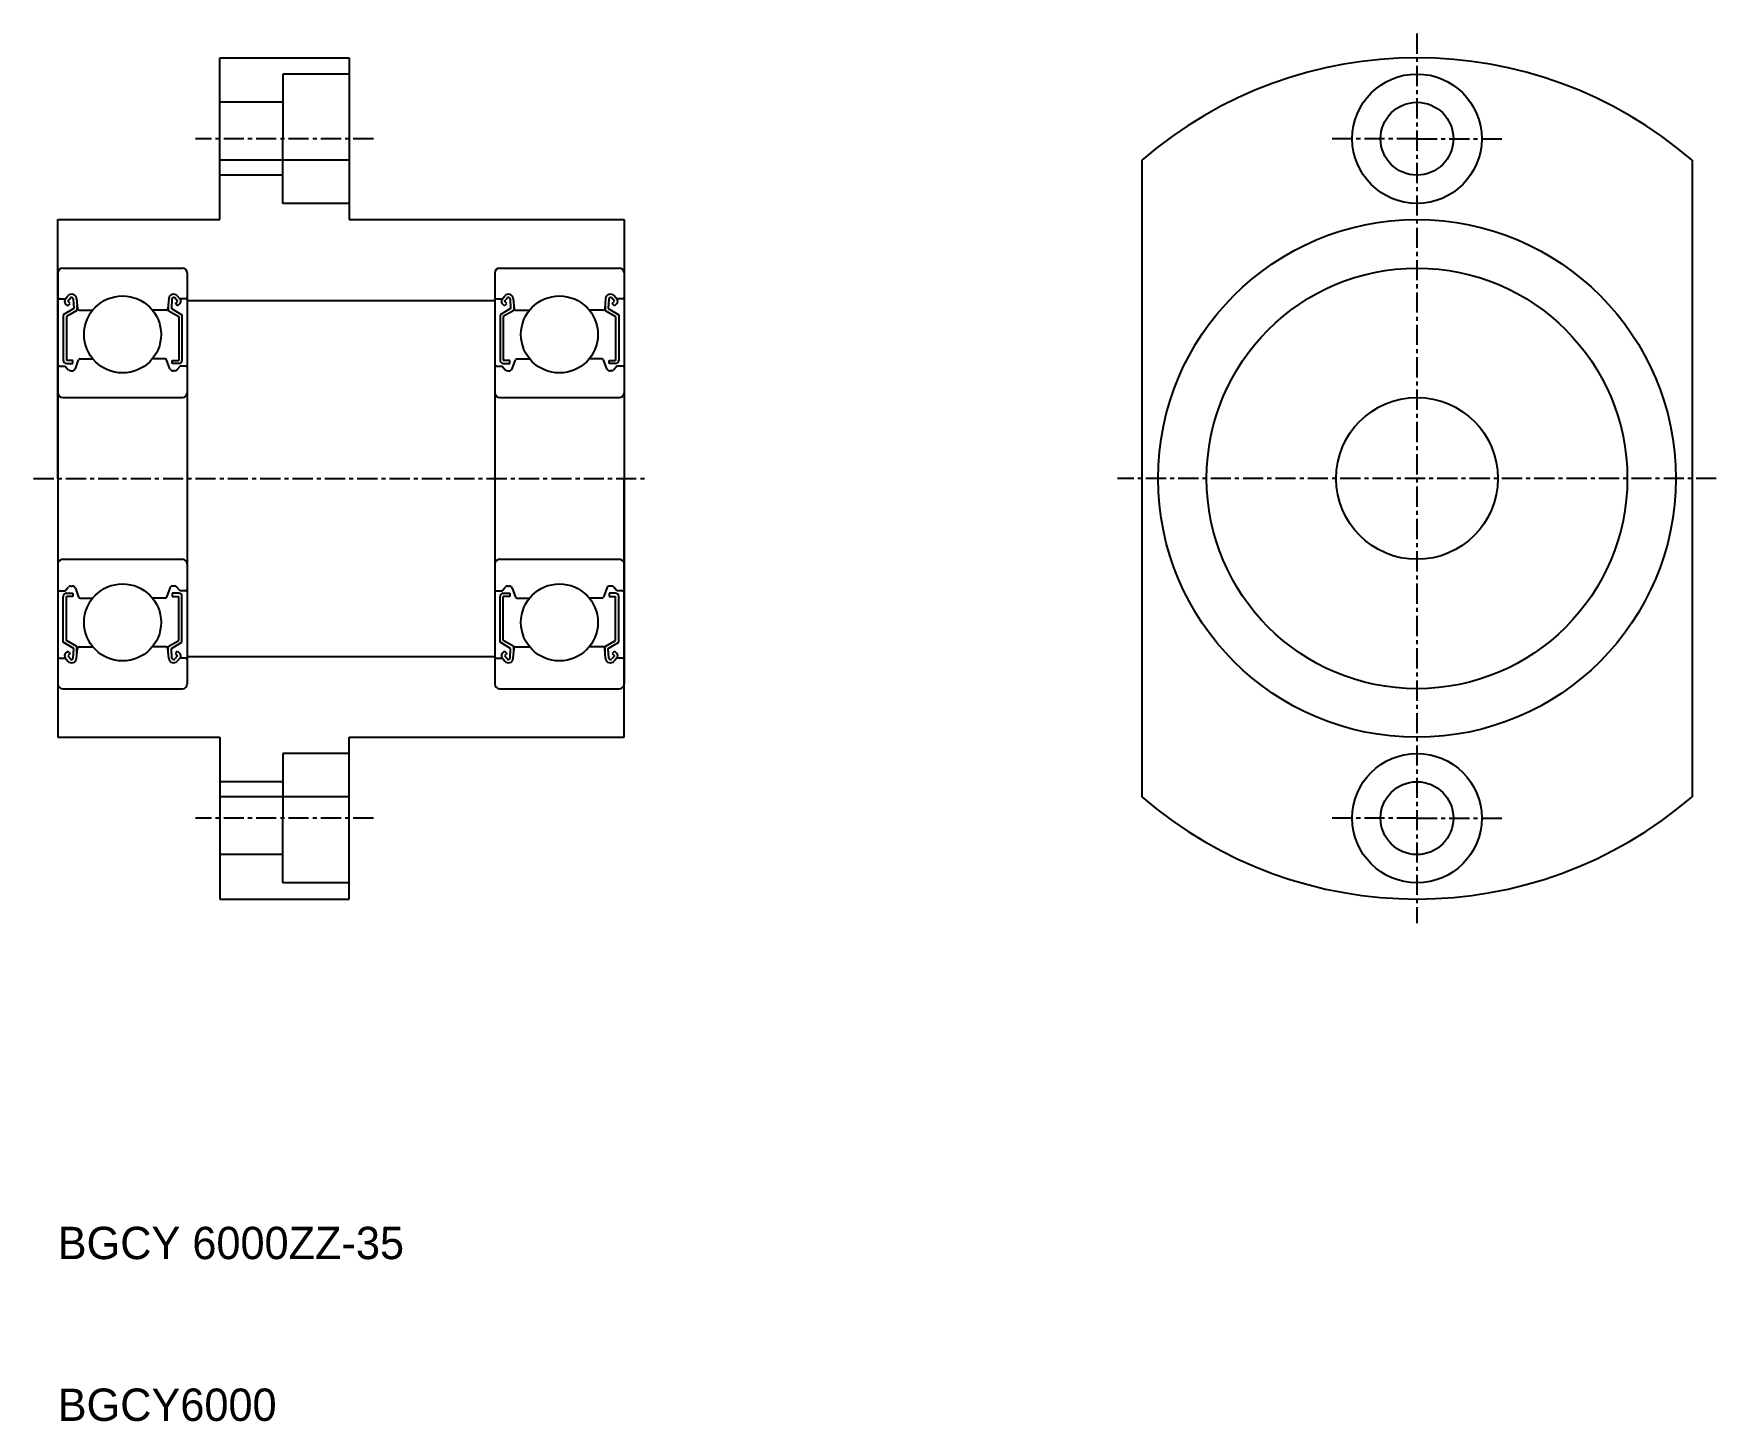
# Model space of a CAD drawing. Extents: x 114 to 218, y 63 to 149.
import ezdxf

# ---------------------------------------------------------------- set-up
doc = ezdxf.new("R2010")
doc.units = 0
doc.linetypes.add('CENTER', pattern=[2, 1.25, -0.25, 0.25, -0.25])
doc.linetypes.add('DASHED', pattern=[19.05, 12.7, -6.35])
doc.layers.get('0').update_dxf_attribs({"linetype": 'CONTINUOUS'})
doc.layers.add('CENTER', color=1, linetype='CENTER')

msp = doc.modelspace()

# ---------------------------------------------------------------- linework, layer by layer
for p, q in [((125.4, 147.51), (133.4, 147.51)), ((125.4, 137.51), (125.4, 147.51)), ((133.4, 147.51), (133.4, 137.51)), ((133.4, 141.18), (125.4, 141.18)), ((182.4, 141.18), (182.4, 101.83)), ((216.4, 141.18), (216.4, 101.83)), ((115.4, 121.51), (115.4, 137.51)), ((115.4, 137.51), (125.4, 137.51)), ((133.4, 137.51), (150.4, 137.51)), ((150.4, 137.51), (150.4, 121.51)), ((115.4, 134.21), (115.4, 108.81)), ((115.7, 134.51), (123.1, 134.51)), ((123.4, 134.21), (123.4, 108.81)), ((142.4, 134.21), (142.4, 108.81)), ((142.7, 134.51), (150.1, 134.51)), ((150.4, 134.21), (150.4, 108.81)), ((115.5, 132.61), (115.86, 132.61)), ((115.85, 132.59), (116.02, 132.8)), ((116.01, 132.18), (115.86, 132.32)), ((116.01, 132.46), (116.18, 132.67)), ((116.15, 132.32), (116.01, 132.46)), ((116.01, 132.18), (116.15, 132.32)), ((116.35, 132.61), (116.38, 132.01)), ((116.55, 132.63), (116.61, 132)), ((116.58, 132.25), (116.58, 131.89)), ((122.25, 132.63), (122.2, 132)), ((122.22, 132.25), (122.22, 131.89)), ((122.45, 132.61), (122.42, 132.01)), ((122.8, 132.46), (122.63, 132.67)), ((122.66, 132.32), (122.8, 132.46)), ((122.8, 132.18), (122.66, 132.32)), ((122.95, 132.59), (122.78, 132.8)), ((122.8, 132.18), (122.94, 132.32)), ((123.3, 132.61), (122.94, 132.61)), ((142.5, 132.61), (142.86, 132.61)), ((142.85, 132.59), (143.02, 132.8)), ((143.01, 132.18), (142.86, 132.32)), ((143.01, 132.46), (143.18, 132.67)), ((143.15, 132.32), (143.01, 132.46)), ((143.01, 132.18), (143.15, 132.32)), ((143.35, 132.61), (143.38, 132.01)), ((143.55, 132.63), (143.61, 132)), ((143.58, 132.25), (143.58, 131.89)), ((149.25, 132.63), (149.2, 132)), ((149.22, 132.25), (149.22, 131.89)), ((149.45, 132.61), (149.42, 132.01)), ((149.8, 132.46), (149.63, 132.67)), ((149.66, 132.32), (149.8, 132.46)), ((149.8, 132.18), (149.66, 132.32)), ((149.95, 132.59), (149.78, 132.8)), ((149.8, 132.18), (149.94, 132.32)), ((150.3, 132.61), (149.94, 132.61)), ((116.38, 132.01), (115.73, 131.63)), ((115.73, 131.63), (115.73, 128.81)), ((116.58, 131.89), (115.93, 131.52)), ((115.93, 131.52), (115.93, 128.81)), ((116.71, 131.91), (117.55, 131.91)), ((122.1, 131.91), (121.25, 131.91)), ((122.22, 131.89), (122.87, 131.52)), ((122.42, 132.01), (123.07, 131.63)), ((122.87, 131.52), (122.87, 128.81)), ((123.07, 131.63), (123.07, 128.81)), ((143.38, 132.01), (142.73, 131.63)), ((142.73, 131.63), (142.73, 128.81)), ((143.58, 131.89), (142.93, 131.52)), ((142.93, 131.52), (142.93, 128.81)), ((143.71, 131.91), (144.55, 131.91)), ((149.1, 131.91), (148.25, 131.91)), ((149.22, 131.89), (149.87, 131.52)), ((149.42, 132.01), (150.07, 131.63)), ((149.87, 131.52), (149.87, 128.81)), ((150.07, 131.63), (150.07, 128.81)), ((115.5, 128.46), (115.85, 128.46)), ((115.85, 128.46), (116.04, 128.23)), ((116.33, 128.81), (115.93, 128.81)), ((115.93, 128.61), (116.33, 128.61)), ((116.2, 128.16), (116.29, 128.16)), ((116.33, 128.61), (116.33, 128.81)), ((116.48, 128.29), (116.68, 128.84)), ((116.78, 128.91), (117.55, 128.91)), ((122.03, 128.91), (121.25, 128.91)), ((122.32, 128.29), (122.12, 128.84)), ((122.47, 128.61), (122.47, 128.81)), ((122.47, 128.81), (122.87, 128.81)), ((122.87, 128.61), (122.47, 128.61)), ((122.61, 128.16), (122.51, 128.16)), ((122.95, 128.46), (122.76, 128.23)), ((123.3, 128.46), (122.95, 128.46)), ((142.5, 128.46), (142.85, 128.46)), ((142.85, 128.46), (143.04, 128.23)), ((143.33, 128.81), (142.93, 128.81)), ((142.93, 128.61), (143.33, 128.61)), ((143.2, 128.16), (143.29, 128.16)), ((143.33, 128.61), (143.33, 128.81)), ((143.48, 128.29), (143.68, 128.84)), ((143.78, 128.91), (144.55, 128.91)), ((149.03, 128.91), (148.25, 128.91)), ((149.32, 128.29), (149.12, 128.84)), ((149.47, 128.61), (149.47, 128.81)), ((149.47, 128.81), (149.87, 128.81)), ((149.87, 128.61), (149.47, 128.61)), ((149.61, 128.16), (149.51, 128.16)), ((149.95, 128.46), (149.76, 128.23)), ((150.3, 128.46), (149.95, 128.46)), ((115.7, 126.51), (123.1, 126.51)), ((142.7, 126.51), (150.1, 126.51)), ((115.4, 121.51), (115.4, 105.51)), ((150.4, 105.51), (150.4, 121.51)), ((115.7, 116.51), (123.1, 116.51)), ((142.7, 116.51), (150.1, 116.51)), ((115.5, 114.56), (115.85, 114.56)), ((115.85, 114.56), (116.04, 114.78)), ((115.93, 114.41), (116.33, 114.41)), ((116.2, 114.86), (116.29, 114.86)), ((116.33, 114.41), (116.33, 114.21)), ((116.48, 114.72), (116.68, 114.17)), ((122.32, 114.72), (122.12, 114.17)), ((122.47, 114.41), (122.47, 114.21)), ((122.87, 114.41), (122.47, 114.41)), ((122.61, 114.86), (122.51, 114.86)), ((122.95, 114.56), (122.76, 114.78)), ((123.3, 114.56), (122.95, 114.56)), ((142.5, 114.56), (142.85, 114.56)), ((142.85, 114.56), (143.04, 114.78)), ((142.93, 114.41), (143.33, 114.41)), ((143.2, 114.86), (143.29, 114.86)), ((143.33, 114.41), (143.33, 114.21)), ((143.48, 114.72), (143.68, 114.17)), ((149.32, 114.72), (149.12, 114.17)), ((149.47, 114.41), (149.47, 114.21)), ((149.87, 114.41), (149.47, 114.41)), ((149.61, 114.86), (149.51, 114.86)), ((149.95, 114.56), (149.76, 114.78)), ((150.3, 114.56), (149.95, 114.56)), ((115.73, 111.38), (115.73, 114.21)), ((115.93, 111.5), (115.93, 114.21)), ((116.33, 114.21), (115.93, 114.21)), ((116.78, 114.11), (117.55, 114.11)), ((122.03, 114.11), (121.25, 114.11)), ((122.47, 114.21), (122.87, 114.21)), ((122.87, 111.5), (122.87, 114.21)), ((123.07, 111.38), (123.07, 114.21)), ((142.73, 111.38), (142.73, 114.21)), ((142.93, 111.5), (142.93, 114.21)), ((143.33, 114.21), (142.93, 114.21)), ((143.78, 114.11), (144.55, 114.11)), ((149.03, 114.11), (148.25, 114.11)), ((149.47, 114.21), (149.87, 114.21)), ((149.87, 111.5), (149.87, 114.21)), ((150.07, 111.38), (150.07, 114.21)), ((116.38, 111), (115.73, 111.38)), ((116.58, 111.12), (115.93, 111.5)), ((122.22, 111.12), (122.87, 111.5)), ((122.42, 111), (123.07, 111.38)), ((143.38, 111), (142.73, 111.38)), ((143.58, 111.12), (142.93, 111.5)), ((149.22, 111.12), (149.87, 111.5)), ((149.42, 111), (150.07, 111.38)), ((115.5, 110.41), (115.86, 110.41)), ((115.85, 110.42), (116.02, 110.21)), ((116.01, 110.83), (115.86, 110.69)), ((116.01, 110.83), (116.15, 110.69)), ((116.15, 110.69), (116.01, 110.55)), ((116.01, 110.55), (116.18, 110.35)), ((116.35, 110.4), (116.38, 111)), ((116.55, 110.38), (116.61, 111.01)), ((116.58, 110.76), (116.58, 111.12)), ((116.71, 111.11), (117.55, 111.11)), ((122.1, 111.11), (121.25, 111.11)), ((122.25, 110.38), (122.2, 111.01)), ((122.22, 110.76), (122.22, 111.12)), ((122.45, 110.4), (122.42, 111)), ((122.8, 110.55), (122.63, 110.35)), ((122.8, 110.83), (122.66, 110.69)), ((122.66, 110.69), (122.8, 110.55)), ((122.95, 110.42), (122.78, 110.21)), ((122.8, 110.83), (122.94, 110.69)), ((123.3, 110.41), (122.94, 110.41)), ((142.5, 110.41), (142.86, 110.41)), ((142.85, 110.42), (143.02, 110.21)), ((143.01, 110.83), (142.86, 110.69)), ((143.01, 110.83), (143.15, 110.69)), ((143.15, 110.69), (143.01, 110.55)), ((143.01, 110.55), (143.18, 110.35)), ((143.35, 110.4), (143.38, 111)), ((143.55, 110.38), (143.61, 111.01)), ((143.58, 110.76), (143.58, 111.12)), ((143.71, 111.11), (144.55, 111.11)), ((149.1, 111.11), (148.25, 111.11)), ((149.25, 110.38), (149.2, 111.01)), ((149.22, 110.76), (149.22, 111.12)), ((149.45, 110.4), (149.42, 111)), ((149.8, 110.55), (149.63, 110.35)), ((149.8, 110.83), (149.66, 110.69)), ((149.66, 110.69), (149.8, 110.55)), ((149.95, 110.42), (149.78, 110.21)), ((149.8, 110.83), (149.94, 110.69)), ((150.3, 110.41), (149.94, 110.41)), ((115.7, 108.51), (123.1, 108.51)), ((142.7, 108.51), (150.1, 108.51)), ((115.4, 105.51), (125.4, 105.51)), ((125.4, 105.51), (125.4, 95.51)), ((133.4, 105.51), (150.4, 105.51)), ((133.4, 95.51), (133.4, 105.51)), ((133.4, 101.83), (125.4, 101.83)), ((125.4, 95.51), (133.4, 95.51))]:
    msp.add_line(p, q)
at = {"color": 3, "linetype": 'DASHED'}
for p, q in [((129.3, 146.51), (129.3, 142.51)), ((133.4, 146.51), (129.3, 146.51)), ((129.3, 144.76), (125.4, 144.76)), ((129.3, 138.51), (129.3, 142.51)), ((129.3, 140.26), (125.4, 140.26)), ((133.4, 138.51), (129.3, 138.51)), ((129.3, 104.51), (129.3, 100.51)), ((133.4, 104.51), (129.3, 104.51)), ((129.3, 102.76), (125.4, 102.76)), ((129.3, 96.51), (129.3, 100.51)), ((129.3, 98.26), (125.4, 98.26)), ((133.4, 96.51), (129.3, 96.51))]:
    msp.add_line(p, q, dxfattribs=at)
at = {"color": 7, "linetype": 'CONTINUOUS'}
for p, q in [((123.4, 132.51), (142.4, 132.51)), ((123.4, 110.51), (142.4, 110.51))]:
    msp.add_line(p, q, dxfattribs=at)
for centre, radius in [((199.4, 142.51), 4), ((199.4, 142.51), 2.25), ((199.4, 121.51), 16), ((199.4, 121.51), 13), ((119.4, 130.41), 2.38), ((146.4, 130.41), 2.38), ((199.4, 121.51), 5), ((119.4, 112.61), 2.38), ((146.4, 112.61), 2.38), ((199.4, 100.51), 4), ((199.4, 100.51), 2.25)]:
    msp.add_circle(centre, radius)
for centre, radius, start, end in [((199.4, 121.51), 26, 49.1678, 130.8322), ((115.7, 134.21), 0.3, 90, 180), ((123.1, 134.21), 0.3, 0, 90), ((142.7, 134.21), 0.3, 90, 180), ((150.1, 134.21), 0.3, 0, 90), ((115.5, 132.71), 0.1, 180, 270), ((116.01, 132.46), 0.2, 140.137, 225.002), ((116.25, 132.6), 0.3, 4.9354, 140.137), ((116.25, 132.6), 0.1, 3.1017, 139.9503), ((122.55, 132.6), 0.3, 39.863, 175.0646), ((122.55, 132.6), 0.1, 40.0497, 176.8983), ((122.8, 132.46), 0.2, 314.998, 39.863), ((123.3, 132.71), 0.1, 270, 0), ((142.5, 132.71), 0.1, 180, 270), ((143.01, 132.46), 0.2, 140.137, 225.002), ((143.25, 132.6), 0.3, 4.9354, 140.137), ((143.25, 132.6), 0.1, 3.1017, 139.9503), ((149.55, 132.6), 0.3, 39.863, 175.0646), ((149.55, 132.6), 0.1, 40.0497, 176.8983), ((149.8, 132.46), 0.2, 314.998, 39.863), ((150.3, 132.71), 0.1, 270, 0), ((116.71, 132.01), 0.1, 184.9354, 270), ((122.1, 132.01), 0.1, 270, 355.0646), ((143.71, 132.01), 0.1, 184.9354, 270), ((149.1, 132.01), 0.1, 270, 355.0646), ((115.5, 128.36), 0.1, 90, 180.8103), ((115.93, 128.81), 0.2, 180, 270), ((116.2, 128.36), 0.2, 219.9762, 270), ((116.29, 128.36), 0.2, 270, 339.9916), ((116.78, 128.81), 0.1, 90, 159.9916), ((122.03, 128.81), 0.1, 20.0084, 90), ((122.51, 128.36), 0.2, 200.0084, 270), ((122.61, 128.36), 0.2, 270, 320.0238), ((122.87, 128.81), 0.2, 270, 0), ((123.3, 128.36), 0.1, 359.1897, 90), ((142.5, 128.36), 0.1, 90, 180.8103), ((142.93, 128.81), 0.2, 180, 270), ((143.2, 128.36), 0.2, 219.9762, 270), ((143.29, 128.36), 0.2, 270, 339.9916), ((143.78, 128.81), 0.1, 90, 159.9916), ((149.03, 128.81), 0.1, 20.0084, 90), ((149.51, 128.36), 0.2, 200.0084, 270), ((149.61, 128.36), 0.2, 270, 320.0238), ((149.87, 128.81), 0.2, 270, 0), ((150.3, 128.36), 0.1, 359.1897, 90), ((115.7, 126.81), 0.3, 180, 270), ((123.1, 126.81), 0.3, 270, 0), ((142.7, 126.81), 0.3, 180, 270), ((150.1, 126.81), 0.3, 270, 0), ((115.7, 116.21), 0.3, 90, 180), ((123.1, 116.21), 0.3, 0, 90), ((142.7, 116.21), 0.3, 90, 180), ((150.1, 116.21), 0.3, 0, 90), ((115.5, 114.66), 0.1, 179.1897, 270), ((115.93, 114.21), 0.2, 90, 180), ((116.2, 114.66), 0.2, 90, 140.0238), ((116.29, 114.66), 0.2, 20.0084, 90), ((122.51, 114.66), 0.2, 90, 159.9916), ((122.61, 114.66), 0.2, 39.9762, 90), ((122.87, 114.21), 0.2, 0, 90), ((123.3, 114.66), 0.1, 270, 0.8103), ((142.5, 114.66), 0.1, 179.1897, 270), ((142.93, 114.21), 0.2, 90, 180), ((143.2, 114.66), 0.2, 90, 140.0238), ((143.29, 114.66), 0.2, 20.0084, 90), ((149.51, 114.66), 0.2, 90, 159.9916), ((149.61, 114.66), 0.2, 39.9762, 90), ((149.87, 114.21), 0.2, 0, 90), ((150.3, 114.66), 0.1, 270, 0.8103), ((116.78, 114.21), 0.1, 200.0084, 270), ((122.03, 114.21), 0.1, 270, 339.9916), ((143.78, 114.21), 0.1, 200.0084, 270), ((149.03, 114.21), 0.1, 270, 339.9916), ((115.5, 110.31), 0.1, 90, 180), ((116.01, 110.55), 0.2, 134.998, 219.863), ((116.25, 110.41), 0.3, 219.863, 355.0646), ((116.25, 110.41), 0.1, 220.0497, 356.8983), ((116.71, 111.01), 0.1, 90, 175.0646), ((122.1, 111.01), 0.1, 4.9354, 90), ((122.55, 110.41), 0.3, 184.9354, 320.137), ((122.55, 110.41), 0.1, 183.1017, 319.9503), ((122.8, 110.55), 0.2, 320.137, 45.002), ((123.3, 110.31), 0.1, 0, 90), ((142.5, 110.31), 0.1, 90, 180), ((143.01, 110.55), 0.2, 134.998, 219.863), ((143.25, 110.41), 0.3, 219.863, 355.0646), ((143.25, 110.41), 0.1, 220.0497, 356.8983), ((143.71, 111.01), 0.1, 90, 175.0646), ((149.1, 111.01), 0.1, 4.9354, 90), ((149.55, 110.41), 0.3, 184.9354, 320.137), ((149.55, 110.41), 0.1, 183.1017, 319.9503), ((149.8, 110.55), 0.2, 320.137, 45.002), ((150.3, 110.31), 0.1, 0, 90), ((115.7, 108.81), 0.3, 180, 270), ((123.1, 108.81), 0.3, 270, 0), ((142.7, 108.81), 0.3, 180, 270), ((150.1, 108.81), 0.3, 270, 0), ((199.4, 121.51), 26, 229.1678, 310.8322)]:
    msp.add_arc(centre, radius, start, end)
at = {"layer": 'CENTER', "color": 1, "linetype": 'CENTER'}
for p, q in [((199.4, 149.01), (199.4, 94.01)), ((134.9, 142.51), (123.9, 142.51)), ((199.4, 142.51), (193.9, 142.51)), ((199.4, 142.51), (204.9, 142.51)), ((113.9, 121.51), (151.9, 121.51)), ((217.9, 121.51), (180.9, 121.51)), ((134.9, 100.51), (123.9, 100.51)), ((199.4, 100.51), (193.9, 100.51)), ((199.4, 100.51), (204.9, 100.51))]:
    msp.add_line(p, q, dxfattribs=at)

# ---------------------------------------------------------------- texts
for s, p in [('BGCY 6000ZZ-35', (115.39, 73.25)), ('BGCY6000', (115.39, 63.25))]:
    msp.add_text(s, height=2).set_placement(p)

doc.saveas('drawing.dxf')
